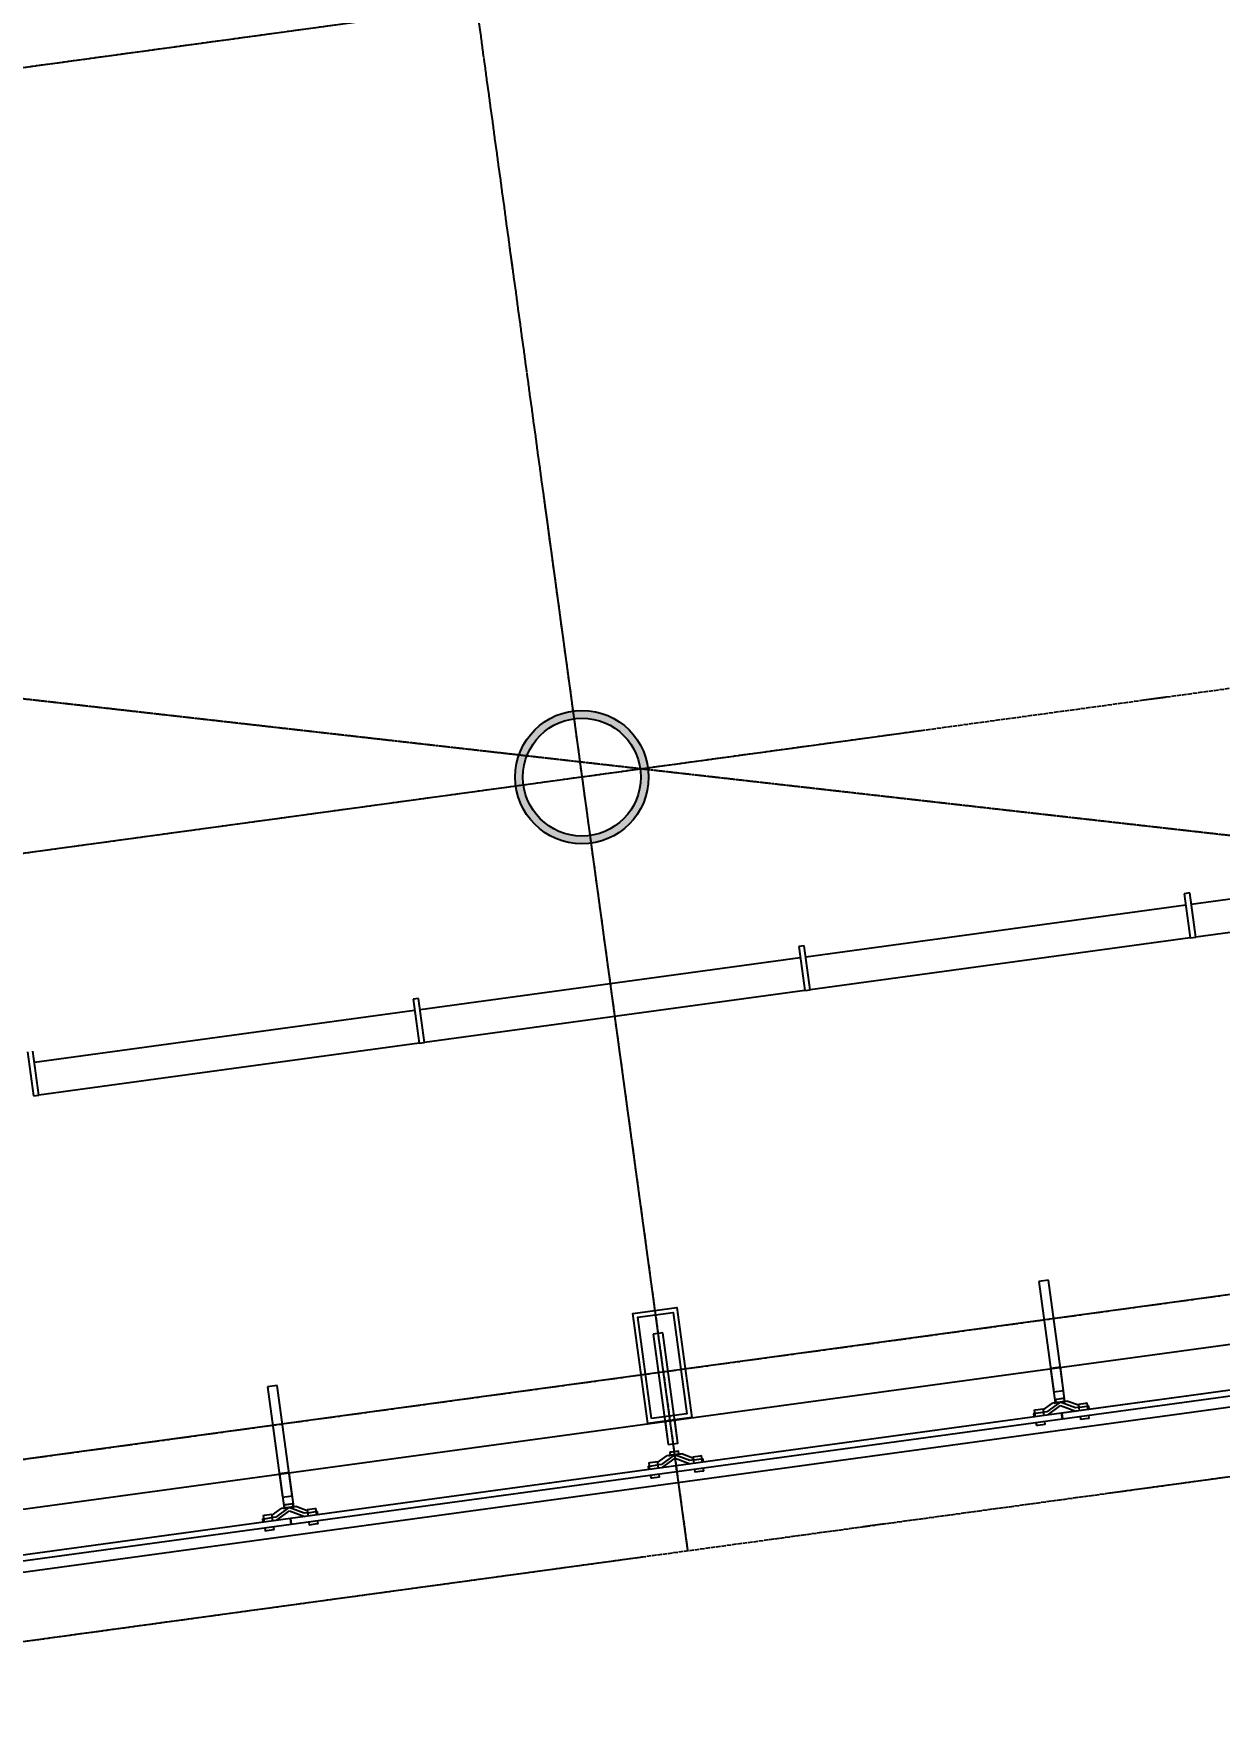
# Model space of a CAD drawing. Header units: millimetres. Extents: x -39175 to 150737, y -15023 to 140542.
# Drawn here: x -22053 to -16720, y 95340 to 102870 of the extents above; entities that cross this region are included whole.
import ezdxf

# ---------------------------------------------------------------- set-up
doc = ezdxf.new("R2010")
doc.units = ezdxf.units.MM
doc.header["$LTSCALE"] = 10
doc.linetypes.add('DASH', pattern=[0.35, 0.25, -0.1])
doc.linetypes.add('E-RG-1F$0$$0$DOTE', pattern=[2.42, 2, -0.2, 0.02, -0.2])
for name, color, linetype in [('A—墙体', 7, 'Continuous'), ('A—轴线、尺寸', 1, 'Continuous'), ('A—门窗', 135, 'Continuous'), ('E2-RI-5F$0$0S-SLAB-HOLE', 210, 'Continuous'), ('I—平面—填充03(灰度)', 250, 'Continuous'), ('I—平面—门', 22, 'Continuous'), ('轴线100', 1, 'Continuous')]:
    doc.layers.add(name, color=color, linetype=linetype)
doc.layers.add('E-RF-5F$0$A-GLAZ', color=6, linetype='Continuous', lineweight=5)
doc.styles.add('ARIAL', font='arial.ttf')
doc.dimstyles.new('200', dxfattribs={"dimscale": 200, "dimtxt": 2.5, "dimasz": 2, "dimexe": 1, "dimexo": 1, "dimgap": 0.8, "dimtad": 1, "dimdec": 0, "dimdsep": 46, "dimtxsty": 'ARIAL', "dimblk1": 'ARCHTICK', "dimblk2": 'ARCHTICK', "dimsah": 1, "dimcen": -0.9, "dimdle": 1, "dimclrd": 256, "dimclre": 256, "dimclrt": 40, "dimaunit": 1, "dimadec": 0, "dimazin": 0, "dimtfac": 0.35, "dimtdec": 0, "dimtix": 1, "dimtmove": 2, "dimatfit": 3, "dimldrblk": 'ARCHTICK', "dimfxl": 0, "dimtvp": 0.8, "dimtolj": 1, "dimtzin": 0, "dimarcsym": 0})

# ---------------------------------------------------------------- blocks, each defined once
blk = doc.blocks.new('E-RF-5F$0$Spider Panel - Spider Panel-10937385-E2 号楼五层平面图 5TH FLOOR PLAN')
at = {"layer": 'A—门窗', "color": 8, "lineweight": 9}
for p, q in [((-1000, 15.1), (-1000, 0)), ((-1000, 15.1), (-992.7, 15.1)), ((-995, 30.1), (-995, 0)), ((-995, 30.1), (-989.1, 30.1)), ((-992.7, 15.1), (-957.3, 15.1)), ((-989.1, 30.1), (-955, 30.1)), ((-939.6, 15.1), (-957.3, 15.1)), ((-955, 25.9), (-910.4, 50)), ((-955, 0), (-955, 30.1)), ((-875, 50), (-939.6, 15.1)), ((-939.6, 0), (-875, 35)), ((-892.7, 50), (-910.4, 50)), ((-875, 50), (-910.4, 50)), ((-900, 50), (-900, 46)), ((-900, 50), (-900, 46)), ((-895, 65), (-895, 50)), ((-895, 65), (-889.1, 65)), ((-895, 65), (-895, 50)), ((-895, 65), (-860.9, 65)), ((-895, 65), (-895, 50)), ((-895, 65), (-860.9, 65)), ((-895, 65), (-895, 50)), ((-895, 65), (-889.1, 65)), ((-875, 50), (-892.7, 50)), ((-889.1, 65), (-855, 65)), ((-889.1, 65), (-855, 65)), ((-810.4, 15.1), (-875, 50)), ((-839.6, 50), (-875, 50)), ((-857.3, 50), (-875, 50)), ((-875, 35), (-810.4, 0)), ((-860.9, 65), (-855, 65)), ((-860.9, 65), (-855, 65)), ((-839.6, 50), (-857.3, 50)), ((-855, 50), (-855, 65)), ((-855, 50), (-855, 65)), ((-855, 50), (-855, 65)), ((-855, 50), (-855, 65)), ((-850, 46), (-850, 50)), ((-850, 46), (-850, 50)), ((-839.6, 50), (-795, 25.9)), ((-792.7, 15.1), (-810.4, 15.1)), ((-795, 30.1), (-795, 0)), ((-795, 30.1), (-760.9, 30.1)), ((-792.7, 15.1), (-757.3, 15.1)), ((-760.9, 30.1), (-755, 30.1)), ((-757.3, 15.1), (-750, 15.1)), ((-755, 0), (-755, 30.1)), ((-750, 0), (-750, 15.1)), ((750, 15.1), (750, 0)), ((750, 15.1), (757.3, 15.1)), ((755, 30.1), (755, 0)), ((755, 30.1), (760.9, 30.1)), ((757.3, 15.1), (792.7, 15.1)), ((760.9, 30.1), (795, 30.1)), ((810.4, 15.1), (792.7, 15.1)), ((795, 25.9), (839.6, 50)), ((795, 0), (795, 30.1)), ((875, 50), (810.4, 15.1)), ((810.4, 0), (875, 35)), ((857.3, 50), (839.6, 50)), ((875, 50), (839.6, 50)), ((850, 50), (850, 46)), ((850, 50), (850, 46)), ((855, 65), (855, 50)), ((855, 65), (860.9, 65)), ((855, 65), (855, 50)), ((855, 65), (889.1, 65)), ((855, 65), (855, 50)), ((855, 65), (889.1, 65)), ((855, 65), (855, 50)), ((855, 65), (860.9, 65)), ((875, 50), (857.3, 50)), ((860.9, 65), (895, 65)), ((860.9, 65), (895, 65)), ((939.6, 15.1), (875, 50)), ((910.4, 50), (875, 50)), ((892.7, 50), (875, 50)), ((875, 35), (939.6, 0)), ((889.1, 65), (895, 65)), ((889.1, 65), (895, 65)), ((910.4, 50), (892.7, 50)), ((895, 50), (895, 65)), ((895, 50), (895, 65)), ((895, 50), (895, 65)), ((895, 50), (895, 65)), ((900, 46), (900, 50)), ((900, 46), (900, 50)), ((910.4, 50), (955, 25.9)), ((957.3, 15.1), (939.6, 15.1)), ((955, 30.1), (955, 0)), ((955, 30.1), (989.1, 30.1)), ((957.3, 15.1), (992.7, 15.1)), ((989.1, 30.1), (995, 30.1)), ((992.7, 15.1), (1000, 15.1)), ((995, 0), (995, 30.1)), ((1000, 0), (1000, 15.1)), ((-995, -25.4), (-995, -40.4)), ((-989.1, -40.4), (-995, -40.4)), ((-955, -40.4), (-989.1, -40.4)), ((-955, -40.4), (-955, -25.4)), ((-795, -25.4), (-795, -40.4)), ((-760.9, -40.4), (-795, -40.4)), ((-755, -40.4), (-760.9, -40.4)), ((-755, -40.4), (-755, -25.4)), ((755, -25.4), (755, -40.4)), ((760.9, -40.4), (755, -40.4)), ((795, -40.4), (760.9, -40.4)), ((795, -40.4), (795, -25.4)), ((955, -25.4), (955, -40.4)), ((989.1, -40.4), (955, -40.4)), ((995, -40.4), (989.1, -40.4)), ((995, -40.4), (995, -25.4))]:
    blk.add_line(p, q, dxfattribs=at)
at = {"layer": 'A—门窗'}
for p, q in [((875, 0), (-875, 0)), ((-875, 0), (-875, -25.4)), ((-875, -25.4), (875, -25.4)), ((875, -25.4), (875, 0))]:
    blk.add_line(p, q, dxfattribs=at)
blk = doc.blocks.new('E-COLS-F5')
at = {"layer": 'I—平面—填充03(灰度)'}
h = blk.add_hatch(color=18, dxfattribs=at)
edge = h.paths.add_edge_path(flags=17)
edge.add_arc((11689326.7, -6107417.1), 265, 0, 360)
edge = h.paths.add_edge_path()
edge.add_arc((11689326.7, -6107417.1), 300, 0, 360)
at = {"layer": 'A—墙体'}
for radius in [300, 265]:
    blk.add_circle((11689326.7, -6107417.1), radius, dxfattribs=at)
blk = doc.blocks.new('E2-RI-5F$0$200x500')
at = {"layer": 'A—门窗', "elevation": 0}
blk.add_lwpolyline([(11654894.9, -6112598.3), (11654827.2, -6112102.9), (11655025.4, -6112075.8), (11655093.1, -6112571.2), (11654894.9, -6112598.3)], dxfattribs=at)
blk.add_lwpolyline([(11654912, -6112575.8), (11654849.7, -6112120), (11655008.3, -6112098.3), (11655070.6, -6112554.1)], close=True, dxfattribs=at)
blk = doc.blocks.new('_ArchTick')
at = {"color": 0, "linetype": 'ByBlock', "const_width": 0.15}
blk.add_lwpolyline([(-0.5, -0.5), (0.5, 0.5)], dxfattribs=at)
blk = doc.blocks.new('*D4737')
at = {"layer": 'A—轴线、尺寸', "linetype": 'ByBlock', "lineweight": -2}
blk.add_line((-29420.4, 94640.6), (-32252, 94253.6), dxfattribs=at)
blk.add_arc((993.9, 98797.9), 33355.1, 187.78334, 191.95265, dxfattribs=at)
at = {"layer": 'Defpoints', "color": 0, "linetype": 'ByBlock'}
for p in [(-1772.7, 98419.7), (-29222.3, 94667.7), (-23206.6, 93674.8), (-31934.6, 93480.5), (-33901.5, 91410.8)]:
    blk.add_point(p, dxfattribs=at)
at = {"layer": 'A—轴线、尺寸', "linetype": 'ByBlock', "lineweight": -2, "xscale": 400, "yscale": 400, "zscale": 400}
for p, rotation in [((-32053.9, 94280.7), 97.78334124777838), ((-31638, 91889.9), 281.9526484732442)]:
    blk.add_blockref('_ArchTick', p, dxfattribs=dict(at, rotation=rotation))
at = {"layer": 'A—轴线、尺寸', "color": 40, "linetype": 'ByBlock', "insert": (-31463.7, 93151.8), "char_height": 500, "attachment_point": 5, "rotation": 279.86799, "style": 'ARIAL'}
blk.add_mtext('\\A1;4°', dxfattribs=at)
blk = doc.blocks.new('A$C1C9D1350')
at = {"layer": '轴线100', "linetype": 'E-RG-1F$0$$0$DOTE'}
for p, q in [((-278454.4, 127818.8), (-274525.6, 99075.3)), ((-183417.6, 112346), (-289040.1, 97908.9)), ((-261127.9, 107981.7), (-289879.7, 104051.7)), ((-260653.9, 104514), (-289405.7, 100584)), ((-284636.3, 97693.3), (-257186.8, 101445.3))]:
    blk.add_line(p, q, dxfattribs=at)

msp = doc.modelspace()

# ---------------------------------------------------------------- linework, layer by layer
at = {"layer": 'A—轴线、尺寸', "linetype": 'E-RG-1F$0$$0$DOTE', "ltscale": 500}
for p, q in [((-23040.4, 124793.2), (-19111.5, 96049.7)), ((81877.6, 110671.1), (-34448.7, 94770.8)), ((-6536.6, 104843.7), (-35288.4, 100913.7)), ((-6062.6, 101375.9), (-34814.4, 97445.9)), ((-29222.3, 94667.7), (-1772.7, 98419.7))]:
    msp.add_line(p, q, dxfattribs=at)
at = {"layer": 'A—门窗'}
for p, q in [((-16846.9, 98956.5), (-14865.2, 99227.4)), ((-14844.9, 99078.8), (-16826.5, 98807.9)), ((-18580.7, 98719.5), (-16871.6, 98953.1)), ((-16851.3, 98804.5), (-18560.4, 98570.9)), ((-20314.6, 98482.5), (-18605.5, 98716.1)), ((-18585.2, 98567.5), (-20294.3, 98333.9)), ((-22048.5, 98245.5), (-20339.4, 98479.1)), ((-20319.1, 98330.5), (-22028.2, 98096.9)), ((-25552.2, 95764.4, 0), (-8639.5, 98076.1, 0)), ((-25791.7, 95448.7), (-8422.2, 97822.9)), ((-15695.9, 96904.8), (-17429.8, 96667.8)), ((-17426.3, 96642.6), (-15692.4, 96879.6)), ((-17512.6, 96682.6), (-17471.6, 96712.5)), ((-17512.6, 96682.6), (-17471.6, 96712.5)), ((-17436.5, 96717.3), (-17495.9, 96674)), ((-17436.5, 96717.3), (-17495.9, 96674)), ((-17493.8, 96659), (-17434.5, 96702.5)), ((-17493.8, 96659), (-17434.5, 96702.5)), ((-17436.5, 96717.3), (-17471.6, 96712.5)), ((-17436.5, 96717.3), (-17471.6, 96712.5)), ((-17454.1, 96714.9), (-17471.6, 96712.5)), ((-17454.1, 96714.9), (-17471.6, 96712.5)), ((-17461.3, 96713.9), (-17460.8, 96710)), ((-17461.3, 96713.9), (-17460.8, 96710)), ((-17461.3, 96713.9), (-17460.8, 96710)), ((-17461.3, 96713.9), (-17460.8, 96710)), ((-17458.4, 96729.5), (-17424.6, 96734.1)), ((-17458.4, 96729.5), (-17424.6, 96734.1)), ((-17458.4, 96729.5), (-17424.6, 96734.1)), ((-17458.4, 96729.5), (-17424.6, 96734.1)), ((-17458.4, 96729.5), (-17452.6, 96730.3)), ((-17458.4, 96729.5), (-17452.6, 96730.3)), ((-17458.4, 96729.5), (-17452.6, 96730.3)), ((-17458.4, 96729.5), (-17452.6, 96730.3)), ((-17458.4, 96729.5), (-17456.4, 96714.6)), ((-17458.4, 96729.5), (-17456.4, 96714.6)), ((-17458.4, 96729.5), (-17456.4, 96714.6)), ((-17458.4, 96729.5), (-17456.4, 96714.6)), ((-17458.4, 96729.5), (-17456.4, 96714.6)), ((-17458.4, 96729.5), (-17456.4, 96714.6)), ((-17458.4, 96729.5), (-17456.4, 96714.6)), ((-17458.4, 96729.5), (-17456.4, 96714.6)), ((-17436.5, 96717.3), (-17454.1, 96714.9)), ((-17436.5, 96717.3), (-17454.1, 96714.9)), ((-17452.6, 96730.3), (-17418.8, 96734.9)), ((-17452.6, 96730.3), (-17418.8, 96734.9)), ((-17452.6, 96730.3), (-17418.8, 96734.9)), ((-17452.6, 96730.3), (-17418.8, 96734.9)), ((-17401.5, 96722.1), (-17436.5, 96717.3)), ((-17401.5, 96722.1), (-17436.5, 96717.3)), ((-17419, 96719.7), (-17436.5, 96717.3)), ((-17419, 96719.7), (-17436.5, 96717.3)), ((-17367.8, 96691.5), (-17436.5, 96717.3)), ((-17367.8, 96691.5), (-17436.5, 96717.3)), ((-17434.5, 96702.5), (-17365.7, 96676.5)), ((-17434.5, 96702.5), (-17365.7, 96676.5)), ((-17424.6, 96734.1), (-17418.8, 96734.9)), ((-17424.6, 96734.1), (-17418.8, 96734.9)), ((-17424.6, 96734.1), (-17418.8, 96734.9)), ((-17424.6, 96734.1), (-17418.8, 96734.9)), ((-17401.5, 96722.1), (-17419, 96719.7)), ((-17401.5, 96722.1), (-17419, 96719.7)), ((-17416.7, 96720), (-17418.8, 96734.9)), ((-17416.7, 96720), (-17418.8, 96734.9)), ((-17416.7, 96720), (-17418.8, 96734.9)), ((-17416.7, 96720), (-17418.8, 96734.9)), ((-17416.7, 96720), (-17418.8, 96734.9)), ((-17416.7, 96720), (-17418.8, 96734.9)), ((-17416.7, 96720), (-17418.8, 96734.9)), ((-17416.7, 96720), (-17418.8, 96734.9)), ((-17411.2, 96716.7), (-17411.8, 96720.7)), ((-17411.2, 96716.7), (-17411.8, 96720.7)), ((-17411.2, 96716.7), (-17411.8, 96720.7)), ((-17411.2, 96716.7), (-17411.8, 96720.7)), ((-17401.5, 96722.1), (-17354, 96704.3)), ((-17401.5, 96722.1), (-17354, 96704.3)), ((-17350.2, 96693.9), (-17367.8, 96691.5)), ((-17350.2, 96693.9), (-17367.8, 96691.5)), ((-17354.6, 96708.4), (-17320.8, 96713.1)), ((-17354.6, 96708.4), (-17320.8, 96713.1)), ((-17354.6, 96708.4), (-17350.5, 96678.6)), ((-17354.6, 96708.4), (-17350.5, 96678.6)), ((-17350.2, 96693.9), (-17315.2, 96698.7)), ((-17350.2, 96693.9), (-17315.2, 96698.7)), ((-17320.8, 96713.1), (-17314.9, 96713.9)), ((-17320.8, 96713.1), (-17314.9, 96713.9)), ((-17315.2, 96698.7), (-17308, 96699.7)), ((-17315.2, 96698.7), (-17308, 96699.7)), ((-17310.9, 96684), (-17314.9, 96713.9)), ((-17310.9, 96684), (-17314.9, 96713.9)), ((-17305.9, 96684.7), (-17308, 96699.7)), ((-17305.9, 96684.7), (-17308, 96699.7)), ((-17429.8, 96667.8), (-19163.6, 96430.8)), ((-19160.2, 96405.6), (-17426.3, 96642.6)), ((-17555.7, 96665.8), (-17548.4, 96666.8)), ((-17555.7, 96665.8), (-17548.4, 96666.8)), ((-17555.7, 96665.8), (-17553.6, 96650.9)), ((-17555.7, 96665.8), (-17553.6, 96650.9)), ((-17552.7, 96681.4), (-17546.9, 96682.2)), ((-17552.7, 96681.4), (-17546.9, 96682.2)), ((-17552.7, 96681.4), (-17548.7, 96651.5)), ((-17552.7, 96681.4), (-17548.7, 96651.5)), ((-17548.4, 96666.8), (-17513.4, 96671.6)), ((-17548.4, 96666.8), (-17513.4, 96671.6)), ((-17546.9, 96682.2), (-17513.1, 96686.8)), ((-17546.9, 96682.2), (-17513.1, 96686.8)), ((-17545.2, 96626.4), (-17543.2, 96611.5)), ((-17545.2, 96626.4), (-17543.2, 96611.5)), ((-17503.6, 96616.9), (-17537.4, 96612.3)), ((-17503.6, 96616.9), (-17537.4, 96612.3)), ((-17495.9, 96674), (-17513.4, 96671.6)), ((-17495.9, 96674), (-17513.4, 96671.6)), ((-17509, 96657), (-17513.1, 96686.8)), ((-17509, 96657), (-17513.1, 96686.8)), ((-17503.6, 96616.9), (-17505.6, 96631.8)), ((-17503.6, 96616.9), (-17505.6, 96631.8)), ((-17426.3, 96642.6), (-17429.8, 96667.8)), ((-17429.8, 96667.8), (-17426.3, 96642.6)), ((-17347.1, 96653.5), (-17345, 96638.6)), ((-17347.1, 96653.5), (-17345, 96638.6)), ((-17311.2, 96643.2), (-17345, 96638.6)), ((-17311.2, 96643.2), (-17345, 96638.6)), ((-17305.4, 96644), (-17311.2, 96643.2)), ((-17305.4, 96644), (-17311.2, 96643.2)), ((-17305.4, 96644), (-17307.4, 96658.9)), ((-17305.4, 96644), (-17307.4, 96658.9)), ((-17537.4, 96612.3), (-17543.2, 96611.5)), ((-17537.4, 96612.3), (-17543.2, 96611.5)), ((-19246.5, 96445.6), (-19205.4, 96475.5)), ((-19246.5, 96445.6), (-19205.4, 96475.5)), ((-19170.4, 96480.3), (-19229.7, 96437)), ((-19170.4, 96480.3), (-19229.7, 96437)), ((-19170.4, 96480.3), (-19205.4, 96475.5)), ((-19170.4, 96480.3), (-19205.4, 96475.5)), ((-19187.9, 96477.9), (-19205.4, 96475.5)), ((-19187.9, 96477.9), (-19205.4, 96475.5)), ((-19195.2, 96476.9), (-19194.6, 96473)), ((-19195.2, 96476.9), (-19194.6, 96473)), ((-19195.2, 96476.9), (-19194.6, 96473)), ((-19195.2, 96476.9), (-19194.6, 96473)), ((-19192.3, 96492.5), (-19158.4, 96497.1)), ((-19192.3, 96492.5), (-19158.4, 96497.1)), ((-19192.3, 96492.5), (-19158.4, 96497.1)), ((-19192.3, 96492.5), (-19158.4, 96497.1)), ((-19192.3, 96492.5), (-19186.5, 96493.3)), ((-19192.3, 96492.5), (-19186.5, 96493.3)), ((-19192.3, 96492.5), (-19186.5, 96493.3)), ((-19192.3, 96492.5), (-19186.5, 96493.3)), ((-19192.3, 96492.5), (-19190.2, 96477.6)), ((-19192.3, 96492.5), (-19190.2, 96477.6)), ((-19192.3, 96492.5), (-19190.2, 96477.6)), ((-19192.3, 96492.5), (-19190.2, 96477.6)), ((-19192.3, 96492.5), (-19190.2, 96477.6)), ((-19192.3, 96492.5), (-19190.2, 96477.6)), ((-19192.3, 96492.5), (-19190.2, 96477.6)), ((-19192.3, 96492.5), (-19190.2, 96477.6)), ((-19170.4, 96480.3), (-19187.9, 96477.9)), ((-19170.4, 96480.3), (-19187.9, 96477.9)), ((-19186.5, 96493.3), (-19152.6, 96497.9)), ((-19186.5, 96493.3), (-19152.6, 96497.9)), ((-19186.5, 96493.3), (-19152.6, 96497.9)), ((-19186.5, 96493.3), (-19152.6, 96497.9)), ((-19135.4, 96485.1), (-19170.4, 96480.3)), ((-19135.4, 96485.1), (-19170.4, 96480.3)), ((-19152.9, 96482.7), (-19170.4, 96480.3)), ((-19152.9, 96482.7), (-19170.4, 96480.3)), ((-19101.6, 96454.5), (-19170.4, 96480.3)), ((-19101.6, 96454.5), (-19170.4, 96480.3)), ((-19158.4, 96497.1), (-19152.6, 96497.9)), ((-19158.4, 96497.1), (-19152.6, 96497.9)), ((-19158.4, 96497.1), (-19152.6, 96497.9)), ((-19158.4, 96497.1), (-19152.6, 96497.9)), ((-19135.4, 96485.1), (-19152.9, 96482.7)), ((-19135.4, 96485.1), (-19152.9, 96482.7)), ((-19150.6, 96483), (-19152.6, 96497.9)), ((-19150.6, 96483), (-19152.6, 96497.9)), ((-19150.6, 96483), (-19152.6, 96497.9)), ((-19150.6, 96483), (-19152.6, 96497.9)), ((-19150.6, 96483), (-19152.6, 96497.9)), ((-19150.6, 96483), (-19152.6, 96497.9)), ((-19150.6, 96483), (-19152.6, 96497.9)), ((-19150.6, 96483), (-19152.6, 96497.9)), ((-19145.1, 96479.7), (-19145.6, 96483.7)), ((-19145.1, 96479.7), (-19145.6, 96483.7)), ((-19145.1, 96479.7), (-19145.6, 96483.7)), ((-19145.1, 96479.7), (-19145.6, 96483.7)), ((-19135.4, 96485.1), (-19087.8, 96467.3)), ((-19135.4, 96485.1), (-19087.8, 96467.3)), ((-19088.5, 96471.4), (-19054.6, 96476.1)), ((-19088.5, 96471.4), (-19054.6, 96476.1)), ((-19088.5, 96471.4), (-19084.4, 96441.6)), ((-19088.5, 96471.4), (-19084.4, 96441.6)), ((-19054.6, 96476.1), (-19048.8, 96476.9)), ((-19054.6, 96476.1), (-19048.8, 96476.9)), ((-19044.7, 96447), (-19048.8, 96476.9)), ((-19044.7, 96447), (-19048.8, 96476.9)), ((-19163.6, 96430.8), (-20897.5, 96193.8)), ((-20894.1, 96168.6), (-19160.2, 96405.6)), ((-19289.5, 96428.8), (-19282.3, 96429.8)), ((-19289.5, 96428.8), (-19282.3, 96429.8)), ((-19289.5, 96428.8), (-19287.5, 96413.9)), ((-19289.5, 96428.8), (-19287.5, 96413.9)), ((-19286.6, 96444.4), (-19280.8, 96445.2)), ((-19286.6, 96444.4), (-19280.8, 96445.2)), ((-19286.6, 96444.4), (-19282.5, 96414.5)), ((-19286.6, 96444.4), (-19282.5, 96414.5)), ((-19282.3, 96429.8), (-19247.3, 96434.6)), ((-19282.3, 96429.8), (-19247.3, 96434.6)), ((-19280.8, 96445.2), (-19247, 96449.8)), ((-19280.8, 96445.2), (-19247, 96449.8)), ((-19229.7, 96437), (-19247.3, 96434.6)), ((-19229.7, 96437), (-19247.3, 96434.6)), ((-19242.9, 96420), (-19247, 96449.8)), ((-19242.9, 96420), (-19247, 96449.8)), ((-19237.4, 96379.9), (-19239.5, 96394.8)), ((-19237.4, 96379.9), (-19239.5, 96394.8)), ((-19227.7, 96422), (-19168.4, 96465.5)), ((-19227.7, 96422), (-19168.4, 96465.5)), ((-19168.4, 96465.5), (-19099.6, 96439.5)), ((-19168.4, 96465.5), (-19099.6, 96439.5)), ((-19163.6, 96430.8), (-19160.2, 96405.6)), ((-19160.2, 96405.6), (-19163.6, 96430.8)), ((-19084.1, 96456.9), (-19101.6, 96454.5)), ((-19084.1, 96456.9), (-19101.6, 96454.5)), ((-19084.1, 96456.9), (-19049.1, 96461.7)), ((-19084.1, 96456.9), (-19049.1, 96461.7)), ((-19080.9, 96416.5), (-19078.9, 96401.6)), ((-19080.9, 96416.5), (-19078.9, 96401.6)), ((-19045.1, 96406.2), (-19078.9, 96401.6)), ((-19045.1, 96406.2), (-19078.9, 96401.6)), ((-19049.1, 96461.7), (-19041.8, 96462.7)), ((-19049.1, 96461.7), (-19041.8, 96462.7)), ((-19039.3, 96407), (-19045.1, 96406.2)), ((-19039.3, 96407), (-19045.1, 96406.2)), ((-19039.8, 96447.7), (-19041.8, 96462.7)), ((-19039.8, 96447.7), (-19041.8, 96462.7)), ((-19039.3, 96407), (-19041.3, 96421.9)), ((-19039.3, 96407), (-19041.3, 96421.9)), ((-19279.1, 96389.4), (-19277.1, 96374.5)), ((-19279.1, 96389.4), (-19277.1, 96374.5)), ((-19271.3, 96375.3), (-19277.1, 96374.5)), ((-19271.3, 96375.3), (-19277.1, 96374.5)), ((-19237.4, 96379.9), (-19271.3, 96375.3)), ((-19237.4, 96379.9), (-19271.3, 96375.3)), ((-20904.3, 96243.3), (-20963.6, 96200)), ((-20904.3, 96243.3), (-20963.6, 96200)), ((-20904.3, 96243.3), (-20939.3, 96238.5)), ((-20904.3, 96243.3), (-20939.3, 96238.5)), ((-20921.8, 96240.9), (-20939.3, 96238.5)), ((-20921.8, 96240.9), (-20939.3, 96238.5)), ((-20926.1, 96255.5), (-20892.3, 96260.1)), ((-20926.1, 96255.5), (-20892.3, 96260.1)), ((-20926.1, 96255.5), (-20892.3, 96260.1)), ((-20926.1, 96255.5), (-20892.3, 96260.1)), ((-20926.1, 96255.5), (-20920.3, 96256.3)), ((-20926.1, 96255.5), (-20920.3, 96256.3)), ((-20926.1, 96255.5), (-20920.3, 96256.3)), ((-20926.1, 96255.5), (-20920.3, 96256.3)), ((-20926.1, 96255.5), (-20924.1, 96240.6)), ((-20926.1, 96255.5), (-20924.1, 96240.6)), ((-20926.1, 96255.5), (-20924.1, 96240.6)), ((-20926.1, 96255.5), (-20924.1, 96240.6)), ((-20926.1, 96255.5), (-20924.1, 96240.6)), ((-20926.1, 96255.5), (-20924.1, 96240.6)), ((-20926.1, 96255.5), (-20924.1, 96240.6)), ((-20926.1, 96255.5), (-20924.1, 96240.6)), ((-20904.3, 96243.3), (-20921.8, 96240.9)), ((-20904.3, 96243.3), (-20921.8, 96240.9)), ((-20920.3, 96256.3), (-20886.5, 96260.9)), ((-20920.3, 96256.3), (-20886.5, 96260.9)), ((-20920.3, 96256.3), (-20886.5, 96260.9)), ((-20920.3, 96256.3), (-20886.5, 96260.9)), ((-20869.3, 96248.1), (-20904.3, 96243.3)), ((-20869.3, 96248.1), (-20904.3, 96243.3)), ((-20886.8, 96245.7), (-20904.3, 96243.3)), ((-20886.8, 96245.7), (-20904.3, 96243.3)), ((-20835.5, 96217.5), (-20904.3, 96243.3)), ((-20835.5, 96217.5), (-20904.3, 96243.3)), ((-20892.3, 96260.1), (-20886.5, 96260.9)), ((-20892.3, 96260.1), (-20886.5, 96260.9)), ((-20892.3, 96260.1), (-20886.5, 96260.9)), ((-20892.3, 96260.1), (-20886.5, 96260.9)), ((-20869.3, 96248.1), (-20886.8, 96245.7)), ((-20869.3, 96248.1), (-20886.8, 96245.7)), ((-20884.5, 96246), (-20886.5, 96260.9)), ((-20884.5, 96246), (-20886.5, 96260.9)), ((-20884.5, 96246), (-20886.5, 96260.9)), ((-20884.5, 96246), (-20886.5, 96260.9)), ((-20884.5, 96246), (-20886.5, 96260.9)), ((-20884.5, 96246), (-20886.5, 96260.9)), ((-20884.5, 96246), (-20886.5, 96260.9)), ((-20884.5, 96246), (-20886.5, 96260.9)), ((-20879, 96242.7), (-20879.5, 96246.7)), ((-20879, 96242.7), (-20879.5, 96246.7)), ((-20879, 96242.7), (-20879.5, 96246.7)), ((-20879, 96242.7), (-20879.5, 96246.7)), ((-20869.3, 96248.1), (-20821.7, 96230.3)), ((-20869.3, 96248.1), (-20821.7, 96230.3)), ((-20897.5, 96193.8), (-22631.4, 95956.8)), ((-22628, 95931.6), (-20894.1, 96168.6)), ((-21023.4, 96191.8), (-21016.2, 96192.8)), ((-21023.4, 96191.8), (-21016.2, 96192.8)), ((-21023.4, 96191.8), (-21021.4, 96176.9)), ((-21023.4, 96191.8), (-21021.4, 96176.9)), ((-21020.5, 96207.4), (-21014.7, 96208.2)), ((-21020.5, 96207.4), (-21014.7, 96208.2)), ((-21020.5, 96207.4), (-21016.4, 96177.5)), ((-21020.5, 96207.4), (-21016.4, 96177.5)), ((-21016.2, 96192.8), (-20981.1, 96197.6)), ((-21016.2, 96192.8), (-20981.1, 96197.6)), ((-21014.7, 96208.2), (-20980.9, 96212.8)), ((-21014.7, 96208.2), (-20980.9, 96212.8)), ((-20963.6, 96200), (-20981.1, 96197.6)), ((-20963.6, 96200), (-20981.1, 96197.6)), ((-20976.8, 96183), (-20980.9, 96212.8)), ((-20976.8, 96183), (-20980.9, 96212.8)), ((-20980.3, 96208.6), (-20939.3, 96238.5)), ((-20980.3, 96208.6), (-20939.3, 96238.5)), ((-20961.6, 96185), (-20902.3, 96228.5)), ((-20961.6, 96185), (-20902.3, 96228.5)), ((-20929.1, 96239.9), (-20928.5, 96236)), ((-20929.1, 96239.9), (-20928.5, 96236)), ((-20929.1, 96239.9), (-20928.5, 96236)), ((-20929.1, 96239.9), (-20928.5, 96236)), ((-20902.3, 96228.5), (-20833.5, 96202.5)), ((-20902.3, 96228.5), (-20833.5, 96202.5)), ((-20897.5, 96193.8), (-20894.1, 96168.6)), ((-20894.1, 96168.6), (-20897.5, 96193.8)), ((-20818, 96219.9), (-20835.5, 96217.5)), ((-20818, 96219.9), (-20835.5, 96217.5)), ((-20822.3, 96234.4), (-20788.5, 96239.1)), ((-20822.3, 96234.4), (-20788.5, 96239.1)), ((-20822.3, 96234.4), (-20818.3, 96204.6)), ((-20822.3, 96234.4), (-20818.3, 96204.6)), ((-20818, 96219.9), (-20783, 96224.7)), ((-20818, 96219.9), (-20783, 96224.7)), ((-20814.8, 96179.5), (-20812.8, 96164.6)), ((-20814.8, 96179.5), (-20812.8, 96164.6)), ((-20779, 96169.2), (-20812.8, 96164.6)), ((-20779, 96169.2), (-20812.8, 96164.6)), ((-20788.5, 96239.1), (-20782.7, 96239.9)), ((-20788.5, 96239.1), (-20782.7, 96239.9)), ((-20783, 96224.7), (-20775.7, 96225.7)), ((-20783, 96224.7), (-20775.7, 96225.7)), ((-20778.6, 96210), (-20782.7, 96239.9)), ((-20778.6, 96210), (-20782.7, 96239.9)), ((-20773.2, 96170), (-20779, 96169.2)), ((-20773.2, 96170), (-20779, 96169.2)), ((-20773.7, 96210.7), (-20775.7, 96225.7)), ((-20773.7, 96210.7), (-20775.7, 96225.7)), ((-20773.2, 96170), (-20775.2, 96184.9)), ((-20773.2, 96170), (-20775.2, 96184.9)), ((-21013, 96152.4), (-21010.9, 96137.5)), ((-21013, 96152.4), (-21010.9, 96137.5)), ((-21005.1, 96138.3), (-21010.9, 96137.5)), ((-21005.1, 96138.3), (-21010.9, 96137.5)), ((-20971.3, 96142.9), (-21005.1, 96138.3)), ((-20971.3, 96142.9), (-21005.1, 96138.3)), ((-20971.3, 96142.9), (-20973.3, 96157.8)), ((-20971.3, 96142.9), (-20973.3, 96157.8))]:
    msp.add_line(p, q, dxfattribs=at)
at = {"layer": 'A—门窗', "extrusion": (0, 0, -1)}
for p, q in [((-16853.6, 99006.1), (-16878.4, 99002.7)), ((-16878.4, 99002.7), (-16851.3, 98804.5)), ((-16826.5, 98807.9), (-16853.6, 99006.1)), ((-16851.3, 98804.5), (-16826.5, 98807.9)), ((-18587.5, 98769.1), (-18612.3, 98765.7)), ((-18612.3, 98765.7), (-18585.2, 98567.5)), ((-18560.4, 98570.9), (-18587.5, 98769.1)), ((-20321.4, 98532.1), (-20346.2, 98528.7)), ((-20346.2, 98528.7), (-20319.1, 98330.5)), ((-20294.3, 98333.9), (-20321.4, 98532.1)), ((-18585.2, 98567.5), (-18560.4, 98570.9)), ((-22080, 98291.7), (-22052.9, 98093.5)), ((-22028.2, 98096.9), (-22055.3, 98295.1)), ((-20319.1, 98330.5), (-20294.3, 98333.9)), ((-22052.9, 98093.5), (-22028.2, 98096.9)), ((-17489.2, 97265.2), (-17532.8, 97259.3)), ((-17489.2, 97265.2), (-17532.8, 97259.3)), ((-17532.8, 97259.3), (-17465.1, 96763.9)), ((-17532.8, 97259.3), (-17465.1, 96763.9)), ((-17421.5, 96769.8), (-17489.2, 97265.2)), ((-17421.5, 96769.8), (-17489.2, 97265.2)), ((-19223.1, 97028.2), (-19266.7, 97022.3)), ((-19266.7, 97022.3), (-19199, 96526.9)), ((-19266.7, 97022.3), (-19199, 96526.9)), ((-19155.4, 96532.8), (-19223.1, 97028.2)), ((-19155.4, 96532.8), (-19223.1, 97028.2)), ((-17435.7, 96874), (-17479.3, 96868)), ((-17479.3, 96868), (-17458.4, 96714.5)), ((-17414.8, 96720.5), (-17435.7, 96874)), ((-20957, 96791.2), (-21000.6, 96785.3)), ((-20957, 96791.2), (-21000.6, 96785.3)), ((-21000.6, 96785.3), (-20932.9, 96289.9)), ((-21000.6, 96785.3), (-20932.9, 96289.9)), ((-20889.3, 96295.8), (-20957, 96791.2)), ((-20889.3, 96295.8), (-20957, 96791.2)), ((-17465.1, 96763.9), (-17421.5, 96769.8)), ((-17465.1, 96763.9), (-17421.5, 96769.8)), ((-17458.4, 96714.5), (-17414.8, 96720.5)), ((-20903.5, 96400), (-20947.1, 96394)), ((-20947.1, 96394), (-20926.1, 96240.5)), ((-20882.5, 96246.5), (-20903.5, 96400)), ((-20932.9, 96289.9), (-20889.3, 96295.8)), ((-20932.9, 96289.9), (-20889.3, 96295.8)), ((-20926.1, 96240.5), (-20882.5, 96246.5))]:
    msp.add_line(p, q, dxfattribs=at)
at = {"layer": 'A—门窗', "elevation": 0}
msp.add_lwpolyline([(-19199, 96527), (-19155.4, 96533), (-19169.6, 96637), (-19213.2, 96631)], close=True, dxfattribs=at)
at = {"layer": 'I—平面—门', "color": 8, "linetype": 'DASH'}
msp.add_lwpolyline([(-26052.3, 110380.1), (-22430.1, 99917.4), (-8934.6, 98389.1)], dxfattribs=at)

# ---------------------------------------------------------------- block references
at = {"layer": 'A—墙体'}
msp.add_blockref('E-COLS-F5', (-11708913.6, 6206944.1), dxfattribs=at)
at = {"layer": 'E-RF-5F$0$A-GLAZ', "lineweight": 9, "rotation": 7.783339573422293}
for p in [(-16562.8, 96786.3), (-16562.8, 96786.3), (-18296.7, 96549.3), (-18296.7, 96549.3), (-20030.6, 96312.3), (-20030.6, 96312.3), (-21764.5, 96075.3), (-21764.5, 96075.3)]:
    msp.add_blockref('E-RF-5F$0$Spider Panel - Spider Panel-10937385-E2 号楼五层平面图 5TH FLOOR PLAN', p, dxfattribs=at)
at = {"layer": 'E2-RI-5F$0$0S-SLAB-HOLE'}
msp.add_blockref('E2-RI-5F$0$200x500', (-11674185.4, 6209218.8, 0), dxfattribs=at)
at = {"layer": '轴线100'}
msp.add_blockref('A$C1C9D1350', (255414.1, -3026), dxfattribs=at)

# ---------------------------------------------------------------- dimensions: what is measured, and where the dimension line sits
at = {"layer": 'A—轴线、尺寸', "linetype": 'ByBlock'}
dim = msp.add_angular_dim_2l(base=(-31934.6, 93480.5), line1=((-23206.6, 93674.8), (-33901.5, 91410.8)), line2=((-29222.3, 94667.7), (-1772.7, 98419.7)), dimstyle='200', dxfattribs=at)
dim.commit()
dim.dimension.update_dxf_attribs({"geometry": '*D4737', "text_midpoint": (-31463.7, 93151.8)})

doc.saveas('drawing.dxf')
